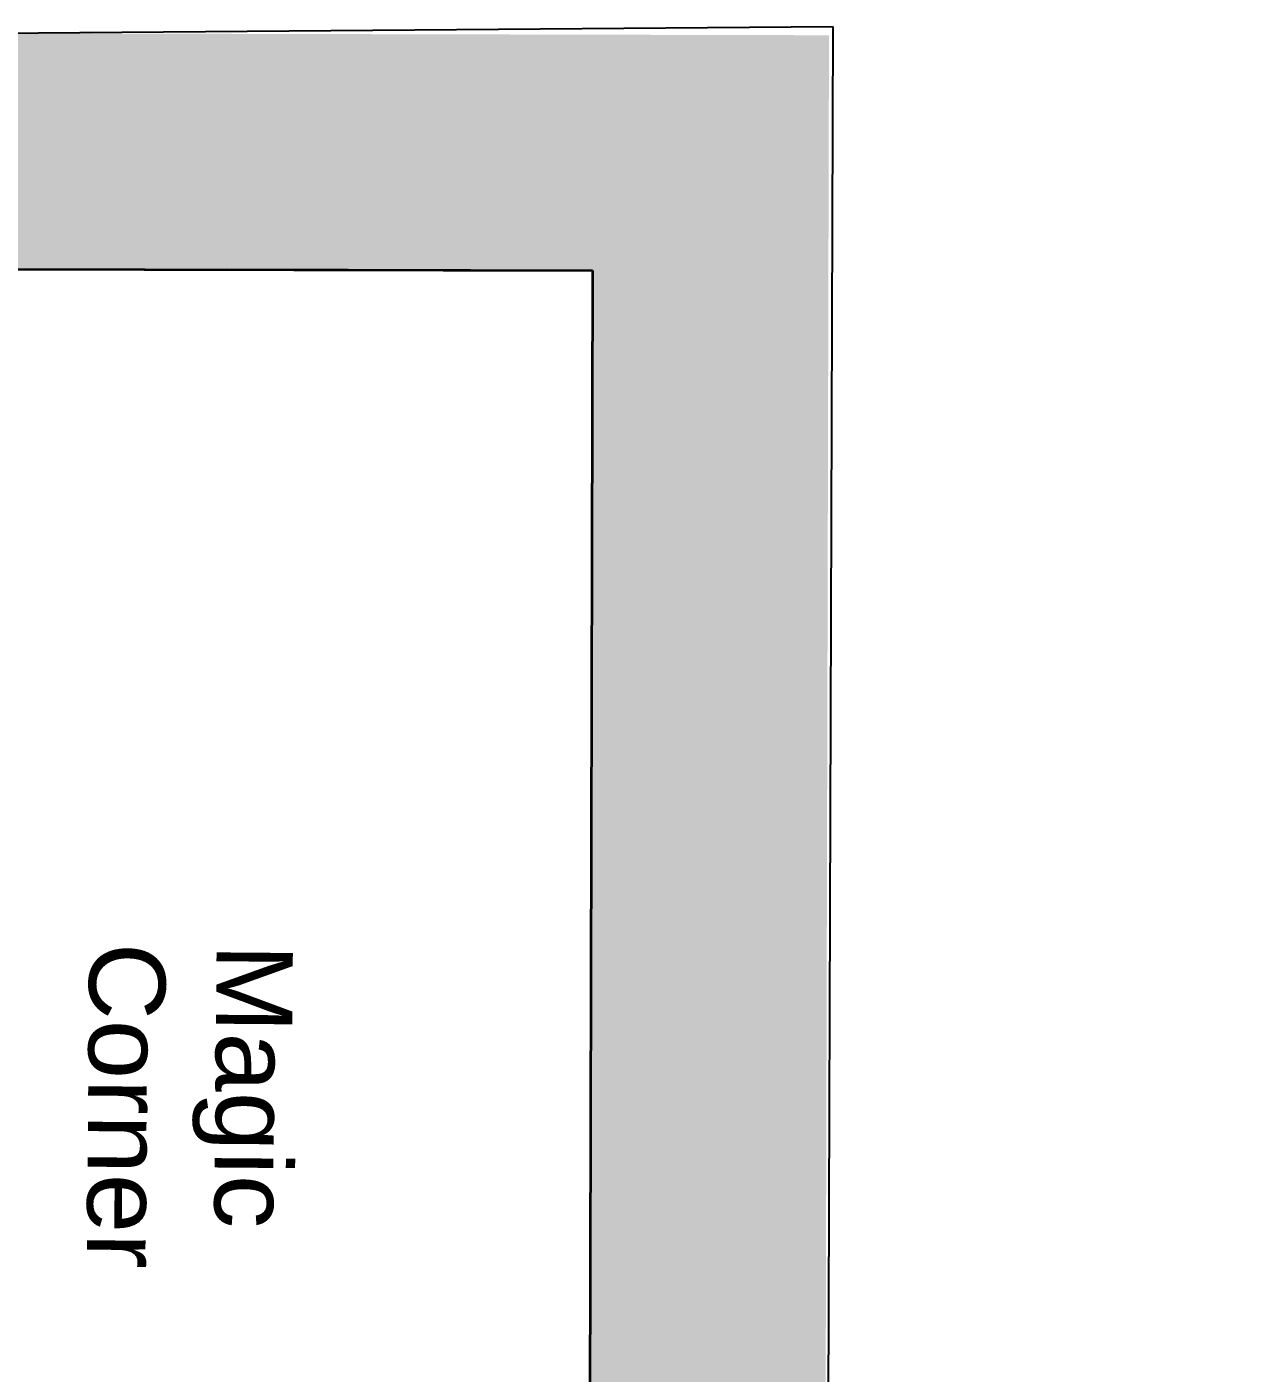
# Model space of a CAD drawing. Header units: millimetres. Extents: x 2258 to 5600, y 711 to 2563.
# Drawn here: x 5202.51 to 5242.38, y 2470.78 to 2514.89 of the extents above; entities that cross this region are included whole.
import ezdxf

# ---------------------------------------------------------------- set-up
doc = ezdxf.new("R2010")
doc.units = ezdxf.units.MM
doc.layers.add('PQI-A-IN-FURN', color=39, linetype='Continuous', lineweight=13)
doc.layers.add('PQI-A-WALL', color=30, linetype='Continuous', lineweight=50)
doc.styles.get("Standard").update_dxf_attribs({"font": 'arial.ttf'})

msp = doc.modelspace()

# ---------------------------------------------------------------- hatches: boundary and pattern name
at = {"layer": 'PQI-A-IN-FURN', "true_color": 0x000000}
h = msp.add_hatch(color=18, dxfattribs=at)
h.dxf.hatch_style = 1
h.paths.add_polyline_path([(5201.427, 2514.678), (5201.409, 2506.952), (5221.039, 2506.905), (5220.667, 2356.276), (5197.883, 2356.331), (5197.864, 2348.604), (5220.648, 2348.549), (5272.146, 2348.426), (5276.009, 2348.416), (5314.208, 2348.325), (5314.226, 2356.051), (5228.392, 2356.257), (5228.714, 2485.675), (5228.784, 2514.613), (5221.057, 2514.631)])

# ---------------------------------------------------------------- linework, layer by layer
for p, q in [((5228.921, 2514.886), (5201.427, 2514.675)), ((5228.394, 2356.143), (5228.921, 2514.886)), ((5221.039, 2506.905), (5197.039, 2506.962)), ((5221.039, 2506.905), (5209.039, 2506.934)), ((5209.039, 2506.934), (5209.039, 2506.933)), ((5209.039, 2506.934), (5209.039, 2506.933)), ((5209.039, 2506.934), (5209.039, 2506.933))]:
    msp.add_line(p, q)
at = {"layer": 'PQI-A-WALL', "color": 0, "lineweight": 35, "ltscale": 1000}
for p, q in [((5201.409, 2506.95), (5221.039, 2506.905)), ((5221.039, 2506.905), (5220.666, 2356.276))]:
    msp.add_line(p, q, dxfattribs=at)

# ---------------------------------------------------------------- texts
at = {"insert": (5211.223, 2484.831), "char_height": 2.5, "attachment_point": 1, "rotation": 269.5216}
msp.add_mtext_dynamic_manual_height_columns('Magic Corner', width=0.10807, gutter_width=12.5, heights=[0], dxfattribs=at)

doc.saveas('drawing.dxf')
